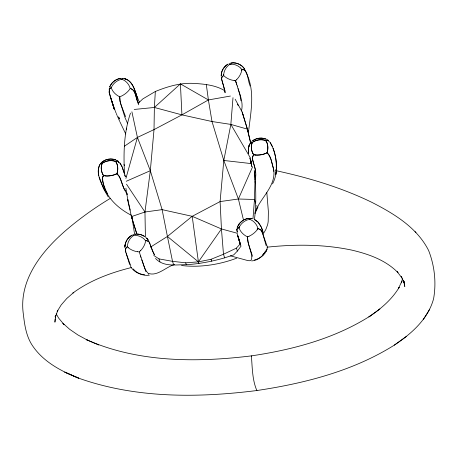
<?xml version="1.0" encoding="UTF-8"?>
<svg xmlns="http://www.w3.org/2000/svg" width="458" height="458" viewBox="0 0 458 458"><rect width="100%" height="100%" fill="white"/><g stroke="black" fill="none" stroke-linecap="round" stroke-linejoin="round"><path stroke-width="0.69" d="M119.727 97.279L119.727 96.815L118.032 95.894A15.24 11.484 18 0 1 111.804 89.121L111.277 87.604L112.187 85.898A15.24 15.034 57.2 0 1 119.91 79.755L121.771 79.257L123.385 79.915A15.24 13.568 -75.8 0 1 129.614 86.688L130.227 88.468L129.23 89.911A15.24 10.024 -30.2 0 1 121.507 96.06L119.727 96.815L120.122 101.687L124.931 117.42L127.61 123.54M230.397 255.833L248.059 260.648L249.959 260.728L251.139 260.11L251.797 257.951L251.276 253.623L247.875 241.732L247.48 236.855L245.694 235.881A15.234 11.484 18 0 1 239.557 229.166L239.133 228.027M229.51 64.515L228.445 65.345A15.234 14.421 49.9 0 0 223.819 73.572L223.636 75.461L224.832 76.606A15.24 10.597 6.2 0 0 233.569 80.459L235.847 80.402M124.948 247.354C124.696 242.345 127.713 237.341 132.19 235.103M225.164 90.965C215.741 85.028 204.142 84.003 193.259 83.367C180.103 82.743 167.41 86.608 155.342 91.486L154.369 107.47L154.02 129.597L150.321 170.702L144.963 212.008L145.421 237.444M124.576 174.887C123.402 154.203 123.683 132.917 130.49 113.132M247.48 236.855L249.072 236.191M100.668 163.735L100.686 163.495A6.79 1.62 40.6 0 1 101.768 163.117M124.857 247.291C124.857 242.225 127.816 237.164 132.436 234.988M254.259 170.313L254.963 181.723L254.476 199.476L252.965 218.895M254.803 171.784C255.804 187.757 256.509 204.022 254.379 219.88M276.243 167.891C276.655 158.834 274.634 149.096 269.487 141.585M55.126 318.968L54.92 322.163L55.802 315.373L55.366 317.016L57.851 310.278L57.141 311.514L61.212 304.902L66.788 298.49L73.824 292.353L72.931 293.011C90.266 280.199 110.87 272.647 131.629 267.483M251.356 165.83L251.448 164.496M241.097 246.015L237.376 251.064L233.695 254.9L224.643 257.843L223.481 254.242L221.443 228.948L220.098 201.577L223.802 160.472L230.849 124.41L233.002 97.674M267.38 247.148C266.693 253.698 260.482 258.547 254.413 259.995M241.87 69.616L240.753 68.168M223.681 74.643L223.716 74.345M125.034 245.122L124.908 246.181M265.291 140.343L263.905 139.988A15.24 15.183 86.7 0 0 254.03 141.339L252.278 142.318A5.868 1.431 40.9 0 0 251.202 142.232L250.841 143.079M248.471 132.299C250.618 112.811 255.415 92.138 246.576 73.595M241.83 69.948L241.612 71.053A15.24 10.626 -42.4 0 1 236.923 79.349L236.557 79.721M256.938 390.216L256.858 390.531C197.587 398.019 135.539 398.391 78.616 378.153L77.345 377.61C59.597 370.528 41.609 360.572 31.316 343.849C26.077 334.964 24.566 324.711 23.415 314.64C18.039 278.996 43.773 248.602 69.41 227.414L70.194 226.744C82.778 216.348 96.151 206.924 110.115 198.486M275.939 170.422L276.122 169.076M241.818 70.017L241.75 70.418M100.72 163.632L101.132 163.088M241.458 110.933C243.438 103.268 240.358 95.796 238.086 88.6M250.824 142.57L250.789 143.045M251.419 165.911L251.631 164.737M117.105 173.061L116.939 173.645L117.397 171.813M251.345 166.094L251.602 164.8M267.512 150.985L267.266 152.039L267.403 151.478M255.266 175.826L255.346 175.437M117.385 171.916L117.322 172.219M267.461 151.054L267.483 150.957A15.24 12.028 -59.2 0 0 266.619 141.888M255.152 179.742C256.761 174.034 255.169 168.115 253.383 162.659M402.456 278.745L401.42 282.867L401.912 281.132L398.34 288.763L399.187 287.343C391.819 299.635 380.661 309.007 368.885 316.902L379.9 309.013L378.737 309.848M267.237 153.035L267.243 151.97M267.226 152.05L266.974 152.863M102.936 174.675L102.581 173.943A15.24 13.082 34.3 0 1 101.676 164.891L102.203 163.437M101.687 164.897L102.174 163.38L103.932 162.304A15.24 15.183 86.7 0 1 113.807 160.947L115.719 161.491L116.492 162.871A15.24 12.028 -59.2 0 1 117.425 171.916M125.916 178.42L137.417 137.417L131.893 111.798M102.609 177.652C102.775 194.598 116.939 207.817 131.114 215.186M252.667 156.728L252.455 159.418L253.606 163.283M237.124 228.021C238.612 222.8 243.599 218.827 248.986 218.363M251.946 143.451L251.774 144.041A15.24 13.047 34 0 0 252.684 153.087L253.612 154.735L254.488 154.798M265.188 140.36L263.871 140.039A15.24 15.188 87 0 0 254.001 141.436L252.335 142.449L251.786 143.938A15.24 13.082 34.3 0 0 252.639 152.989M251.963 143.343L252.358 142.346M267.043 152.806L267.054 152.772A5.868 1.437 40.8 0 1 268.726 154.598M116.664 173.88L116.939 173.599L115.794 174.258M237.484 226.996L239.545 223.407L242.58 220.676M255.049 212.357L256.927 208.006A18.83 7.775 -63.8 0 0 257.161 207.566M254.929 213.68L256.972 209.117M369.984 316.152C334.346 338.702 292.736 349.729 251.379 355.877C252.347 367.396 252.192 379.808 256.858 390.531C304.69 383.375 352.923 371.083 394.275 345.16L395.369 344.41C411.937 333.281 428.27 318.688 433.594 298.719C436.463 282.666 434.556 265.646 428.614 250.492C416.998 227.437 393.783 213.548 371.57 202.207C341.239 187.522 308.761 177.744 275.882 170.645M266.172 251.356L267.077 249.06M109.628 87.169C111.185 82.829 115.135 79.532 119.612 78.553M258.009 206.861L257.636 207.714M267.306 246.753L261.896 231.376L260.488 229.664L257.98 228.508L257.362 226.733A15.24 13.568 -75.8 0 0 251.144 219.949L250.068 219.479M239.385 226.893L239.082 227.855M243.547 220.246L238.395 199.001L252.719 166.494M272.55 183.87C278.361 172.861 277.107 159.682 273.037 148.318M103.107 176.313L103.468 175.603L102.598 173.908M257.396 208.235L257.093 208.877M109.691 86.946C111.546 82.429 115.851 78.976 120.723 78.37M239.328 227.002L239.94 225.943A15.24 15.028 58.8 0 1 247.664 219.794L249.999 219.456L249.696 219.353M265.629 250.675C263.207 256.205 257.802 260.51 251.694 260.934M239.425 226.819L239.626 226.464M256.927 208.006C263.173 195.543 276.569 184.11 273.535 168.779M253.612 154.735L253.268 155.422A6.79 2.393 -54.8 0 0 252.467 158.405L253.28 162.252M249.976 143.709L248.568 147.304L248.339 151.22M258.003 228.513L257.104 229.802M249.999 143.594L248.379 148.289L248.614 153.544M100.039 164.279C97.909 167.536 97.955 171.704 98.739 175.374M100.079 164.296C95.241 173.445 101.487 183.91 105.821 191.999M257.757 228.874L257.396 229.401M423.438 319.318L429.73 309.213M263.155 234.009L265.846 229.487L267.587 224.786A10.236 3.773 -85.3 0 0 268.199 221.346L268.388 211.613L266.819 192.606M237.141 233.219L221.443 228.948L198.411 261.856L185.708 262.823L172.523 261.335L159 258.896L153.774 255.478M239.099 224.048L239.328 223.722M230.414 96.048L208.396 99.947L181.929 114.866L154.02 129.597L137.417 137.417L150.321 170.702L162.115 209.649L167.416 236.465L198.411 261.856L211.052 259.291L223.481 254.242L236.425 248.116L240.232 243.902M140.652 250.572L139.261 251.906L140.64 256.188M236.488 79.789L235.738 80.499M138.682 102.844L142.816 98.911L155.342 91.486M134.223 109.451L154.369 107.47L180.412 83.877L208.396 99.947L212.002 121.525L223.802 160.472L238.395 199.001L254.476 199.476L255.638 203.077M235.555 80.654L235.607 80.997M101.665 162.35C105.443 158.96 111.191 158.073 115.88 159.939M150.487 247.125L167.416 236.465L192.188 216.313L220.098 201.577L238.395 199.001M102.145 162.012L102.575 161.668M252.633 140.812L253.079 140.492M102.329 163.203L101.791 163.134M394.275 345.16L406.595 336.292M102.357 163.18L103.886 162.264A15.24 15.188 87 0 1 113.761 160.861L115.639 161.382L116.458 162.773M102.792 161.508C106.468 158.915 111.431 158.331 115.634 159.899M252.656 140.715C256.451 137.955 261.684 137.308 266.035 139.072M229.658 64.412L230.511 64.154M124.341 146.251L137.417 137.417M115.639 161.382L116.137 161.096M266.573 141.946L265.537 140.474L266.287 140.228M227.729 64.263C223.687 66.719 220.991 71.414 221.214 76.171C220.974 71.225 223.882 66.341 228.21 64M253.308 140.337L254.276 139.764M140.652 250.578A15.24 10.626 -42.4 0 0 145.352 242.276L145.598 240.627L144.339 239.248A15.24 14.456 -86 0 0 135.602 235.395L133.747 235.418L132.253 236.505A15.24 14.427 49.9 0 0 127.553 244.801L127.313 246.725L128.566 247.83M116.864 173.782L117.477 174.349A6.79 1.609 40.8 0 1 119.469 176.914M174.618 264.415C166.214 266.768 157.077 276.941 148.031 273.237C144.528 269.625 143.531 264.409 141.814 259.823M254.522 139.638C258.031 137.864 262.285 137.646 265.943 139.083M266.733 152.932L265.932 153.275M236.729 258.152C219.393 264.718 200.014 267.695 181.545 265.526M116.532 173.851L115.834 174.24M126.259 181.265L150.321 170.702M266.401 153.081L266.018 153.298M244.635 219.525L246.822 218.741M115.731 174.195L115.141 174.509A15.24 9.927 -11.7 0 1 105.243 175.912A15.24 9.921 -12.1 0 0 115.198 174.458M115.645 174.229L115.17 174.412M247.961 236.677L247.664 236.792M265.434 153.476L265.285 153.585A15.24 9.927 -11.7 0 1 255.341 154.947L254.413 154.873M221.443 228.948L192.188 216.313L162.115 209.649L144.963 212.008L131.457 216.605L136.879 234.347M155.48 258.438C163.586 267.226 175.666 264.621 186.32 264.718C199.316 263.877 212.14 261.438 224.643 257.843M247.102 218.666L248.505 218.42M134.526 234.296C137.995 233.591 141.631 234.53 144.591 236.408M135.11 234.204L135.671 234.13M149.325 275.195C143.365 276.071 137.102 273.512 133.215 268.961M120.133 78.444L121.233 78.324M267.077 247.183C295.341 244.154 324.19 244.234 352.087 250.177C368.753 254.127 385.802 260.127 398.008 272.682L397.138 271.663L401.935 277.966L401.225 276.495L404.345 283.181L403.859 281.372M267.14 139.982L268.497 140.846M242.162 69.416C247.91 68.929 247.767 80.556 249.742 84.724M230.443 64.154L231.868 64.172A15.24 14.473 -85.3 0 1 240.622 68.007M242.248 69.416L244.881 70.137L246.415 73.108M230.815 64.143L231.153 64.143M137.377 234.055L140.761 234.599L144.344 236.271M139.238 251.923L137.297 251.682M144.619 274.777C139.02 274.245 133.181 271.468 130.467 266.321M255.409 154.987L254.493 154.884M105.1 175.792L104.968 175.832M104.905 175.775L103.497 175.609M223.802 160.472L251.768 163.655M104.813 175.763L104.149 175.677M234.496 80.597L234.175 80.551M250.663 142.404L247.36 129.127L230.849 124.41L212.002 121.525L181.929 114.866L154.369 107.47M103.737 175.609L103.119 174.933M253.869 154.701L253.715 154.672A5.868 2.032 -54.6 0 0 252.776 156.653M251.413 218.506L251.94 218.621M123.397 78.421C133.129 80.007 134.996 91.463 137.858 99.043L135.723 93.3M251.15 218.466L252.198 218.684M253.658 154.661L253.137 153.922M251.917 142.192L252.278 142.318M123.923 78.518C133.066 80.419 134.99 91.033 137.463 98.447M258.283 228.599L261.071 230.162L262.623 233.328M265.222 140.371L265.531 140.417M258.089 228.542L258.444 228.656M125.841 79.091L124.444 78.644L125.469 78.971M148.232 274.05L148.632 274.182M97.319 344.382L98.59 344.926L86.218 339.578C137.761 362.507 196.322 362.656 251.379 355.877L251.602 356.106M265.755 140.497L266.298 141.419M87.564 340.191L78.026 335.038L69.731 329.354L62.866 323.245L64 324.493L58.63 318.081L56.179 313.799M118.765 162.493L118.112 161.268L117.076 160.907A5.868 2.107 -54.8 0 0 115.719 161.371M255.123 219.846L258.192 222.273L261.083 226.521M130.833 265.594L129.906 264.764L129.236 263.236L125.36 250.595L125.578 248.522L127.33 246.713L125.366 249.055L125.858 252.369M254.625 219.582L258.192 222.273L261.535 227.552M117.912 161.061L118.708 162.39M126.002 176.828L124.645 175.46M267.254 153.052L267.621 153.413A6.79 1.62 40.6 0 1 269.659 155.995L271.13 159.722M146.634 238.091L148.026 239.786M146.325 237.816L147.911 239.757M415.085 231.616L415.956 232.641M119.693 162.756L120.637 164.079M119.647 162.647L121.954 166.466L124.416 173.622M118.542 175.397C121.948 179.965 121.834 186.291 125.475 190.774M268.611 154.546L270.621 158.285L273.489 168.607M244.835 69.427C242.013 64.71 236.214 61.996 230.792 63.072C236.128 61.95 241.967 64.63 244.767 69.273M148.569 240.65L147.064 238.618M154.529 254.625L152.48 250.847L149.331 242.236L148.22 241.103L146.285 240.65L148.884 241.618L150.15 244.332M127.135 194.329L124.158 189.091L120.746 179.937M154.231 254.934L150.47 245.333M270.294 142.673L272.396 146.594M108.271 197.02L103.508 188.61L99.254 177.143M126.523 184.202L144.963 212.008M103.416 175.523L103.434 175.551A5.868 2.113 -54.6 0 0 102.546 177.698M250.486 218.678L249.965 218.414L250.543 218.792M120.494 163.85L121.988 166.586M107.447 193.528L105.558 189.83L103.462 184.145M230.849 124.41L250.268 157.724M119.515 176.937L120.672 179.702M235.166 99.214L242.15 112.004L248.522 132.723M266.321 141.379L266.59 141.911A15.24 12.063 -59.6 0 1 267.564 150.985M130.141 264.031L130.393 264.495M237.473 104.189L238.137 105.454M242.442 113.681L243.101 114.947M253.011 153.693L252.679 152.983M139.398 102.1L137.48 98.018M138.745 103.296C135.23 99.214 136.696 91.171 131.177 88.795C135.889 90.266 136.272 100.159 138.722 104.83M145.913 271.703L140.927 257.081M125.773 134.028L119.933 121.828M125.629 116.807L121.061 104.888M129.9 263.545L126.185 253.371M118.238 118.135L119.664 121.256M117.259 115.891L117.998 117.574M268.783 141.333L268.062 140.2A6.79 2.399 -54.5 0 0 266.293 140.211M116.252 113.475L117.013 115.33M114.242 108.014L110.241 96.483M115.376 111.231L115.994 112.857M236.059 82.36L235.601 80.974M122.441 167.805L124.324 173.393M133.513 234.725L133.673 235.2L133.513 234.765M261.409 227.254L262.789 231.307M114.5 108.775L115.17 110.687M229.922 63.902L229.853 63.708M261.592 227.781L263.247 232.71M235.515 80.717L235.99 82.171M236.013 82.234L236.311 83.133M236.265 83.007L236.717 84.375M236.677 84.255L237.267 86.075M262.949 234.33L266.115 245.602M140.56 255.953L141.001 257.299M103.29 183.618L102.283 179.296A6.79 2.399 -54.5 0 1 103.073 176.33M237.198 85.852L239.935 94.858L240.942 100.754M254.963 181.723L255.575 183.618M248.579 244.2L252.576 256.394M236.425 248.116L237.376 251.064M211.052 259.291L211.665 261.192M198.938 263.482L198.411 261.856L192.188 216.313M185.708 262.823L186.32 264.718M173.685 264.936L172.523 261.335L167.416 236.465M126.276 128.131L126.66 129.311M159 258.896L159.951 261.839M124.004 164.468L124.41 165.733M125.887 188.181L127.954 200.724M136.77 233.717L131.457 216.605L127.542 199.459M120.901 104.395L119.944 100.754L119.727 97.308M109.107 91.949L112.187 102.535L109.399 93.65L109.101 91.486M271.296 160.231L273.701 169.878M229.882 63.845L229.784 63.542M262.194 229.464L262.531 230.529M237.141 233.649L237.994 236.523M248.505 243.965L247.48 237.937A6.498 0.996 -87.6 0 1 247.486 237.679M240.547 244.79L237.645 235.423L239.351 240.834M111.237 99.581L114.431 109.731L112.748 104.287L114.094 108.758M237.65 235.464L240.152 244.166L238.784 238.687L239.883 243.084M253.778 163.821L255.169 168.847L255.633 172.655M237.118 231.267L237.41 232.189L237.055 231.05M109.502 91.674L109.302 91.005M242.15 112.004L247.36 129.127L250.646 143.343M249.948 158.13L251.7 164.954M109.433 91.445L109.239 88.886L111.277 87.604L109.313 88.755L109.25 90.799M249.925 158.016L251.293 162.996L250.858 160.735L251.516 166.185L251.488 163.832M240.313 243.988L240.782 245.711M128.154 201.354L130.227 210.108M131.503 215.489L132.62 220.201M134.578 234.13L131.927 216.823M403.515 280.267L404.786 286.548L404.076 281.241M225.416 92.762L221.569 78.965L221.941 77.121L223.636 75.461L221.941 77.121L221.569 78.965L224.076 87.867L224.735 92.476M250.835 160.552L251.282 162.813M249.862 85.354L249.971 86.001M126.923 193.099L127.129 194.478M127.845 199.293L128.051 200.667M248.431 152.285L248.597 153.419M206.3 84.392L208.396 99.947M55.2 316.215L55.384 317.589L55.229 316.209M273.678 169.855L273.81 171.401M248.293 150.659L248.442 152.411M251.253 162.676L251.368 164.708L251.362 163.546M239.889 241.858L239.935 242.74M125.051 174.916L125.12 176.341M180.412 83.877L181.929 114.866M98.281 170.823L98.304 173.124M256.886 205.47A12.126 7.838 -62 0 1 256.6 206.169M257.047 229.973A15.24 10.076 -30 0 1 249.278 236.145M250.864 142.581A6.79 1.609 40.8 0 1 251.877 142.152M265.72 140.658A5.868 2.032 -54.4 0 1 267.094 140.056M265.308 153.63A15.24 9.921 -12.1 0 1 255.381 155.044M101.201 163.151A5.868 1.363 40.5 0 1 102.363 163.432M137.286 251.728A15.24 10.637 5.9 0 1 128.515 247.858M102.569 173.914A15.24 13.047 34 0 1 101.642 164.863M116.819 173.674A5.868 1.357 40.6 0 1 118.387 175.328M116.481 162.756A15.24 12.063 -59.6 0 1 117.448 171.813M116.16 161.05A6.79 2.393 -54.8 0 1 117.889 161.084M276.563 166.477L275.836 174.446L276.563 166.477M236.838 229.532L236.998 230.838L237.067 228.794L238.956 227.666L237.37 228.433L236.838 229.532M145.621 240.65L146.257 240.65L145.661 240.65M249.564 219.187L249.936 218.437L249.644 218.958A6.109 0.945 -86.5 0 0 249.599 219.073L249.558 219.199M121.776 79.245L122.549 78.392L122.79 78.753L122.263 78.335L121.782 79.234M249.278 145.037L248.889 146.108L249.278 145.037M264.014 253.537L262.291 255.719L264.443 253.005L264.014 253.537M130.249 88.474L130.914 88.692L130.267 88.48M78.616 378.153L64.841 372.148L78.616 378.153M119.578 118.885L118.565 117.03L119.578 118.885"/></g></svg>
